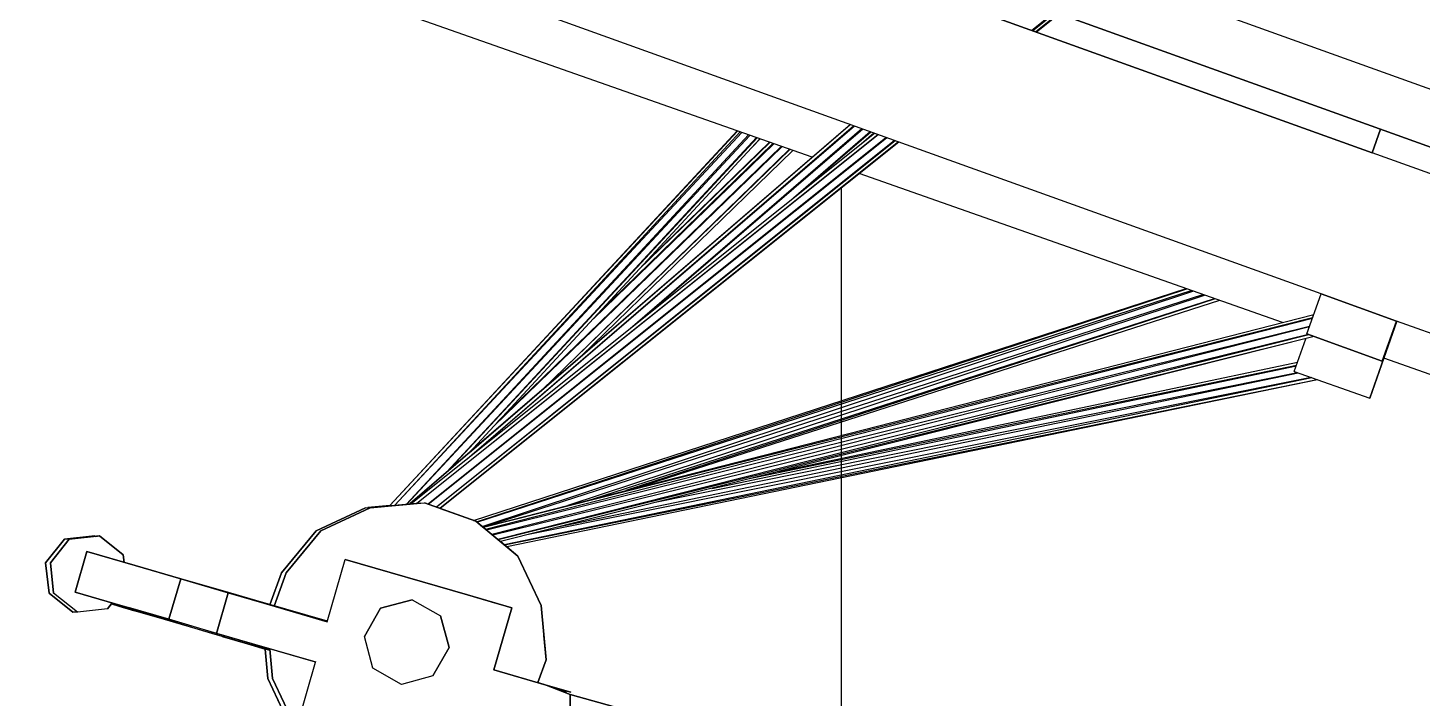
# Model space of a CAD drawing. Extents: x -43 to 90, y 6 to 81.
# Drawn here: x -26.771 to -25.378, y 67.588 to 68.258 of the extents above; entities that cross this region are included whole.
import ezdxf

# ---------------------------------------------------------------- set-up
doc = ezdxf.new("R2010")
doc.units = 0
doc.header["$LTSCALE"] = 0.1
doc.header["$MEASUREMENT"] = 0
doc.layers.add('cobertura nova', color=4, linetype='CONTINUOUS')
doc.layers.add('visto', color=9, linetype='CONTINUOUS')

msp = doc.modelspace()

# ---------------------------------------------------------------- linework, layer by layer
at = {"layer": 'cobertura nova'}
for p, q in [((-27.8849, 69.1014), (-20.2837, 66.3667)), ((-27.9034, 69.05), (-20.3022, 66.3154)), ((-20.3021, 66.3154), (-27.9034, 69.05)), ((-25.4283, 68.133), (-27.8366, 68.9995)), ((-27.8366, 68.9994), (-25.4283, 68.133)), ((-25.4791, 67.9919), (-27.8874, 68.8583)), ((-25.9877, 68.1286), (-27.9064, 68.8033)), ((-25.7453, 68.2736), (-25.7681, 68.2553)), ((-25.7442, 68.2732), (-25.7671, 68.2549)), ((-25.7411, 68.2721), (-25.764, 68.2538)), ((-25.7406, 68.2719), (-25.7635, 68.2536)), ((-26.4096, 67.7804), (-26.0627, 68.155)), ((-26.0621, 68.1547), (-26.4095, 67.7804)), ((-26.3892, 67.7824), (-25.9498, 68.1612)), ((-25.9494, 68.1611), (-26.3891, 67.7824)), ((-26.3326, 67.8269), (-25.9463, 68.16)), ((-25.9453, 68.1596), (-26.3276, 67.8309)), ((-25.9379, 68.1569), (-26.1696, 67.9572)), ((-25.9369, 68.1565), (-26.158, 67.9664)), ((-25.4283, 68.133), (-25.4199, 68.1565)), ((-25.4199, 68.1565), (-25.4283, 68.133)), ((-26.4047, 67.7809), (-26.0594, 68.1538)), ((-26.0579, 68.1533), (-26.4044, 67.7809)), ((-26.0513, 68.1509), (-26.3929, 67.782)), ((-26.0498, 68.1504), (-26.3926, 67.782)), ((-26.3882, 67.7825), (-25.9253, 68.1524)), ((-26.3825, 67.783), (-25.9221, 68.1512)), ((-26.3824, 67.783), (-25.9217, 68.1511)), ((-26.3714, 67.7821), (-25.9141, 68.1483)), ((-26.3713, 67.782), (-25.9132, 68.148)), ((-25.9055, 68.1453), (-26.3629, 67.779)), ((-25.9047, 68.145), (-26.3628, 67.7789)), ((-25.9015, 68.1438), (-26.3593, 67.7777)), ((-25.9011, 68.1437), (-26.3593, 67.7776)), ((-26.3525, 67.814), (-26.0432, 68.1481)), ((-26.0426, 68.1479), (-26.3515, 67.8148)), ((-26.0399, 68.1469), (-26.3304, 67.8331)), ((-26.0259, 68.142), (-26.2062, 67.9672)), ((-26.1998, 67.9741), (-26.0268, 68.1423)), ((-26.0299, 68.1434), (-26.1609, 68.0162)), ((-26.1577, 68.0196), (-26.0303, 68.1435)), ((-26.0395, 68.1468), (-26.0475, 68.1387)), ((-25.9295, 68.1539), (-26.0064, 68.0876)), ((-25.929, 68.1537), (-25.9991, 68.0934)), ((-25.926, 68.1526), (-25.9388, 68.1416)), ((-26.3304, 67.8331), (-25.9877, 68.1286)), ((-26.0177, 68.1391), (-26.3053, 67.8602)), ((-26.0186, 68.1394), (-26.3015, 67.8643)), ((-26.2591, 67.8945), (-26.0103, 68.1365)), ((-26.0099, 68.1364), (-26.2572, 67.8962)), ((-26.0068, 68.1353), (-26.2179, 67.93)), ((-25.353, 68.1059), (-25.4283, 68.133)), ((-25.4283, 68.133), (-25.4283, 68.133)), ((-25.5178, 67.9633), (-25.9407, 68.1121)), ((-26.3261, 67.7656), (-25.614, 67.9972)), ((-26.3229, 67.7641), (-25.6132, 67.9969)), ((-26.3225, 67.7638), (-25.6091, 67.9955)), ((-26.3173, 67.7595), (-25.6073, 67.9948)), ((-26.3132, 67.7598), (-25.5974, 67.9913)), ((-26.2315, 67.7807), (-25.5956, 67.9907)), ((-26.206, 67.7872), (-25.5857, 67.9872)), ((-25.4934, 67.952), (-25.4791, 67.9919)), ((-25.4791, 67.9919), (-25.4791, 67.9919)), ((-25.4038, 67.9648), (-25.4791, 67.9919)), ((-25.4038, 67.9648), (-25.4791, 67.9919)), ((-25.4791, 67.9919), (-25.4791, 67.9919)), ((-25.4791, 67.9919), (-25.4791, 67.9919)), ((-25.4791, 67.9919), (-25.4791, 67.9919)), ((-25.4791, 67.9919), (-25.4791, 67.9919)), ((-25.4791, 67.9919), (-25.4038, 67.9648)), ((-25.4787, 67.9918), (-25.4787, 67.9917)), ((-25.4787, 67.9918), (-25.4787, 67.9917)), ((-25.5849, 67.9869), (-26.1739, 67.7955)), ((-25.5808, 67.9855), (-26.1606, 67.7989)), ((-26.3165, 67.7588), (-25.4865, 67.9714)), ((-25.4877, 67.9679), (-26.3161, 67.7585)), ((-26.314, 67.7567), (-25.4878, 67.9678)), ((-25.4908, 67.9594), (-26.3129, 67.7559)), ((-25.4182, 67.9249), (-25.4038, 67.9648)), ((-25.4038, 67.9648), (-25.4182, 67.9249)), ((-25.4035, 67.9646), (-25.4164, 67.9277)), ((-25.4038, 67.9648), (-25.4144, 67.9355)), ((-22.9202, 67.0713), (-25.4038, 67.9648)), ((-25.4909, 67.9592), (-26.3078, 67.7516)), ((-25.4917, 67.9514), (-26.3068, 67.7508)), ((-25.4913, 67.9512), (-26.3016, 67.7465)), ((-25.4862, 67.9494), (-26.3012, 67.7462)), ((-25.486, 67.9493), (-26.2991, 67.7444)), ((-25.506, 67.9143), (-25.4944, 67.9472)), ((-25.4182, 67.9249), (-25.4934, 67.952)), ((-25.4934, 67.952), (-25.4182, 67.9249)), ((-26.088, 67.7976), (-25.5039, 67.9202)), ((-25.5038, 67.9203), (-26.052, 67.8067)), ((-26.021, 67.8145), (-25.5027, 67.9236)), ((-25.4305, 67.8877), (-25.4164, 67.9277)), ((-25.4164, 67.9277), (-25.4305, 67.8877)), ((-25.4305, 67.8877), (-25.4164, 67.9277)), ((-25.4164, 67.9277), (-25.4171, 67.9279)), ((-25.4171, 67.9279), (-25.4164, 67.9277)), ((-25.4164, 67.9277), (-25.4171, 67.9279)), ((-25.4171, 67.9279), (-25.4164, 67.9277)), ((-25.4171, 67.9279), (-25.4164, 67.9277)), ((-22.9265, 67.0521), (-25.4164, 67.9277)), ((-25.4885, 67.9081), (-26.2954, 67.7413)), ((-25.4831, 67.9062), (-26.2949, 67.741)), ((-25.4829, 67.9061), (-26.2928, 67.7392)), ((-25.489, 67.9083), (-26.2726, 67.7511)), ((-25.5021, 67.9129), (-26.2416, 67.7589)), ((-25.5027, 67.9131), (-26.1444, 67.7834)), ((-25.506, 67.9143), (-25.4305, 67.8877)), ((-25.4305, 67.8877), (-25.4305, 67.8877)), ((-25.4305, 67.8877), (-25.4305, 67.8877)), ((-25.4305, 67.8877), (-25.4305, 67.8877)), ((-26.4337, 67.7781), (-26.3794, 67.7833)), ((-26.4096, 67.7804), (-26.4314, 67.7784)), ((-26.4291, 67.7781), (-26.3748, 67.7833)), ((-26.3794, 67.7833), (-26.3785, 67.7829)), ((-26.3748, 67.7833), (-26.3236, 67.7647)), ((-26.3748, 67.7833), (-26.3236, 67.7647)), ((-26.3236, 67.7647), (-26.3748, 67.7833)), ((-26.3748, 67.7833), (-26.3748, 67.7833)), ((-26.3748, 67.7833), (-26.3748, 67.7833)), ((-26.3748, 67.7833), (-26.3748, 67.7833)), ((-26.3748, 67.7833), (-26.3236, 67.7647)), ((-26.4831, 67.7551), (-26.4337, 67.7781)), ((-26.4337, 67.7781), (-26.4831, 67.7551)), ((-26.4337, 67.7781), (-26.4831, 67.7551)), ((-26.4831, 67.7551), (-26.4337, 67.7781)), ((-26.4337, 67.7781), (-26.4831, 67.7551)), ((-26.4785, 67.7551), (-26.4291, 67.7781)), ((-26.4291, 67.7781), (-26.4785, 67.7551)), ((-26.4337, 67.7781), (-26.4337, 67.7781)), ((-26.4337, 67.7781), (-26.4337, 67.7781)), ((-26.4337, 67.7781), (-26.4337, 67.7781)), ((-26.4337, 67.7781), (-26.4337, 67.7781)), ((-26.3236, 67.7647), (-26.3593, 67.7776)), ((-26.3593, 67.7776), (-26.3236, 67.7647)), ((-26.2816, 67.7299), (-26.3236, 67.7647)), ((-26.3236, 67.7647), (-26.2816, 67.7299)), ((-26.3236, 67.7647), (-26.3165, 67.7588)), ((-26.3165, 67.7588), (-26.3236, 67.7647)), ((-26.3165, 67.7588), (-26.3236, 67.7647)), ((-26.3236, 67.7647), (-26.3236, 67.7647)), ((-26.3165, 67.7588), (-26.3236, 67.7647)), ((-26.3236, 67.7647), (-26.3236, 67.7647)), ((-26.5178, 67.7131), (-26.4831, 67.7551)), ((-26.4831, 67.7551), (-26.5178, 67.7131)), ((-26.4831, 67.7551), (-26.5178, 67.7131)), ((-26.4831, 67.7551), (-26.5178, 67.7131)), ((-26.5132, 67.7131), (-26.4785, 67.7551)), ((-26.4785, 67.7551), (-26.5132, 67.7131)), ((-26.7344, 67.7468), (-26.7534, 67.7231)), ((-26.7534, 67.7231), (-26.7344, 67.7468)), ((-26.7534, 67.7231), (-26.7344, 67.7468)), ((-26.7298, 67.7468), (-26.7487, 67.7231)), ((-26.7487, 67.7231), (-26.7298, 67.7468)), ((-26.7042, 67.7502), (-26.7344, 67.7468)), ((-26.7042, 67.7502), (-26.7344, 67.7468)), ((-26.7042, 67.7502), (-26.7344, 67.7468)), ((-26.7344, 67.7468), (-26.7042, 67.7502)), ((-26.7344, 67.7468), (-26.7042, 67.7502)), ((-26.6996, 67.7502), (-26.7298, 67.7468)), ((-26.7298, 67.7468), (-26.6996, 67.7502)), ((-26.7036, 67.7497), (-26.7042, 67.7502)), ((-26.7042, 67.7502), (-26.7036, 67.7497)), ((-26.7042, 67.7502), (-26.7036, 67.7497)), ((-26.7042, 67.7502), (-26.7036, 67.7497)), ((-26.7036, 67.7497), (-26.6996, 67.7502)), ((-26.6758, 67.7312), (-26.6996, 67.7502)), ((-26.6758, 67.7312), (-26.6996, 67.7502)), ((-26.6996, 67.7502), (-26.6758, 67.7312)), ((-26.6996, 67.7502), (-26.6996, 67.7502)), ((-26.6758, 67.7312), (-26.6996, 67.7502)), ((-26.6996, 67.7502), (-26.6996, 67.7502)), ((-26.6996, 67.7502), (-26.6758, 67.7312)), ((-26.6996, 67.7502), (-26.6758, 67.7312)), ((-26.6877, 67.7407), (-26.6758, 67.7312)), ((-26.2991, 67.7444), (-26.2816, 67.7299)), ((-26.2816, 67.7299), (-26.2991, 67.7444)), ((-26.2816, 67.7299), (-26.2991, 67.7444)), ((-26.2816, 67.7299), (-26.2928, 67.7392)), ((-26.7486, 67.729), (-26.7534, 67.7231)), ((-26.7534, 67.7231), (-26.7486, 67.729)), ((-26.7534, 67.7231), (-26.75, 67.6929)), ((-26.75, 67.6929), (-26.7534, 67.7231)), ((-26.75, 67.6929), (-26.7534, 67.7231)), ((-26.7487, 67.7231), (-26.7454, 67.6929)), ((-26.7454, 67.6929), (-26.7487, 67.7231)), ((-26.7122, 67.7345), (-26.724, 67.6939)), ((-26.724, 67.6939), (-26.7122, 67.7345)), ((-26.664, 67.7205), (-26.7122, 67.7345)), ((-26.7122, 67.7345), (-26.664, 67.7205)), ((-26.675, 67.7237), (-26.6758, 67.7312)), ((-26.6758, 67.7312), (-26.675, 67.7237)), ((-26.675, 67.7237), (-26.6758, 67.7312)), ((-26.6758, 67.7312), (-26.675, 67.7237)), ((-26.675, 67.7237), (-26.6758, 67.7312)), ((-26.6758, 67.7312), (-26.6758, 67.7312)), ((-26.472, 67.6644), (-26.454, 67.7265)), ((-26.332, 67.6911), (-26.454, 67.7265)), ((-26.454, 67.7265), (-26.454, 67.7265)), ((-26.332, 67.6911), (-26.454, 67.7265)), ((-26.454, 67.7265), (-26.332, 67.6911)), ((-26.454, 67.7265), (-26.332, 67.6911)), ((-26.2585, 67.6806), (-26.2816, 67.7299)), ((-26.2816, 67.7299), (-26.2585, 67.6806)), ((-26.2816, 67.7299), (-26.2585, 67.6806)), ((-26.2816, 67.7299), (-26.2585, 67.6806)), ((-26.2816, 67.7299), (-26.2816, 67.7299)), ((-26.2585, 67.6806), (-26.2816, 67.7299)), ((-26.2816, 67.7299), (-26.2816, 67.7299)), ((-26.6185, 67.7073), (-26.664, 67.7205)), ((-26.664, 67.7205), (-26.6185, 67.7074)), ((-26.5294, 67.6811), (-26.5178, 67.7131)), ((-26.5178, 67.7131), (-26.5294, 67.6811)), ((-26.5294, 67.6811), (-26.5178, 67.7131)), ((-26.5294, 67.6811), (-26.5178, 67.7131)), ((-26.5178, 67.7131), (-26.5294, 67.6811)), ((-26.5252, 67.6799), (-26.5132, 67.7131)), ((-26.5132, 67.7131), (-26.5252, 67.6799)), ((-26.5178, 67.7131), (-26.5178, 67.7131)), ((-26.5178, 67.7131), (-26.5178, 67.7131)), ((-26.5178, 67.7131), (-26.5178, 67.7131)), ((-26.5178, 67.7131), (-26.5178, 67.7131)), ((-26.6303, 67.6668), (-26.6185, 67.7073)), ((-26.6185, 67.7074), (-26.6303, 67.6668)), ((-26.6185, 67.7073), (-26.571, 67.6931)), ((-26.571, 67.6931), (-26.6185, 67.7073)), ((-26.5708, 67.6935), (-26.6185, 67.7073)), ((-26.6184, 67.7073), (-26.5708, 67.6935)), ((-26.6184, 67.7073), (-26.5708, 67.6935)), ((-26.5708, 67.6935), (-26.6184, 67.7073)), ((-26.6184, 67.7073), (-26.5708, 67.6935)), ((-26.5708, 67.6935), (-26.6184, 67.7073)), ((-26.6184, 67.7073), (-26.5708, 67.6935)), ((-26.5708, 67.6935), (-26.6184, 67.7073)), ((-26.6184, 67.7073), (-26.5708, 67.6935)), ((-26.5708, 67.6935), (-26.6184, 67.7073)), ((-26.6184, 67.7073), (-26.5708, 67.6935)), ((-26.5708, 67.6935), (-26.6184, 67.7073)), ((-26.6184, 67.7073), (-26.5708, 67.6935)), ((-26.5708, 67.6935), (-26.6184, 67.7073)), ((-26.6183, 67.7073), (-26.5708, 67.6935)), ((-26.5708, 67.6935), (-26.6183, 67.7073)), ((-26.7263, 67.6739), (-26.75, 67.6929)), ((-26.7263, 67.6739), (-26.75, 67.6929)), ((-26.75, 67.6929), (-26.75, 67.6929)), ((-26.75, 67.6929), (-26.75, 67.6929)), ((-26.75, 67.6929), (-26.7263, 67.6739)), ((-26.7217, 67.6739), (-26.7454, 67.6929)), ((-26.7217, 67.6739), (-26.7454, 67.6929)), ((-26.7263, 67.6739), (-26.7425, 67.6869)), ((-26.724, 67.6939), (-26.6758, 67.68)), ((-26.6758, 67.68), (-26.724, 67.6939)), ((-26.6915, 67.6773), (-26.6868, 67.6831)), ((-26.6868, 67.6831), (-26.6915, 67.6773)), ((-26.6915, 67.6773), (-26.6876, 67.6821)), ((-26.6876, 67.6821), (-26.6915, 67.6773)), ((-26.6804, 67.68), (-26.6876, 67.6821)), ((-26.6876, 67.6821), (-26.6804, 67.68)), ((-26.6876, 67.6821), (-26.6804, 67.68)), ((-26.6804, 67.68), (-26.6876, 67.6821)), ((-26.6804, 67.68), (-26.6876, 67.6821)), ((-26.6876, 67.6821), (-26.6804, 67.68)), ((-26.6804, 67.68), (-26.6876, 67.6821)), ((-26.6876, 67.6821), (-26.6804, 67.68)), ((-26.6804, 67.68), (-26.6876, 67.6821)), ((-26.6876, 67.6821), (-26.6804, 67.68)), ((-26.5827, 67.6526), (-26.571, 67.6931)), ((-26.571, 67.6931), (-26.5827, 67.6526)), ((-26.571, 67.6931), (-26.5355, 67.6828)), ((-26.5355, 67.6828), (-26.571, 67.6931)), ((-26.571, 67.6931), (-26.571, 67.6931)), ((-26.571, 67.6931), (-26.571, 67.6931)), ((-26.571, 67.6931), (-26.571, 67.6931)), ((-26.5355, 67.6828), (-26.571, 67.6931)), ((-26.571, 67.6931), (-26.571, 67.6931)), ((-26.571, 67.6931), (-26.571, 67.6931)), ((-26.571, 67.6931), (-26.571, 67.6931)), ((-26.571, 67.6931), (-26.571, 67.6931)), ((-26.5708, 67.6935), (-26.5353, 67.6832)), ((-26.5353, 67.6832), (-26.5708, 67.6935)), ((-26.5708, 67.6935), (-26.5708, 67.6935)), ((-26.5708, 67.6935), (-26.5353, 67.6832)), ((-26.5353, 67.6832), (-26.5708, 67.6935)), ((-26.5708, 67.6935), (-26.5708, 67.6935)), ((-26.5708, 67.6935), (-26.5708, 67.6935)), ((-26.5708, 67.6935), (-26.5353, 67.6832)), ((-26.5353, 67.6832), (-26.5708, 67.6935)), ((-26.5708, 67.6935), (-26.5708, 67.6935)), ((-26.5708, 67.6935), (-26.5708, 67.6935)), ((-26.5708, 67.6935), (-26.5353, 67.6832)), ((-26.5353, 67.6832), (-26.5708, 67.6935)), ((-26.5708, 67.6935), (-26.5708, 67.6935)), ((-26.5708, 67.6935), (-26.5353, 67.6832)), ((-26.5353, 67.6832), (-26.5708, 67.6935)), ((-26.5708, 67.6935), (-26.5708, 67.6935)), ((-26.5708, 67.6935), (-26.5353, 67.6832)), ((-26.5353, 67.6832), (-26.5708, 67.6935)), ((-26.5708, 67.6935), (-26.5708, 67.6935)), ((-26.5708, 67.6935), (-26.5708, 67.6935)), ((-26.5708, 67.6935), (-26.5353, 67.6832)), ((-26.5353, 67.6832), (-26.5708, 67.6935)), ((-26.5708, 67.6935), (-26.5708, 67.6935)), ((-26.5708, 67.6935), (-26.5708, 67.6935)), ((-26.5708, 67.6935), (-26.5708, 67.6935)), ((-26.5708, 67.6935), (-26.5353, 67.6832)), ((-26.5353, 67.6832), (-26.5708, 67.6935)), ((-26.472, 67.6644), (-26.5355, 67.6828)), ((-26.5355, 67.6828), (-26.472, 67.6644)), ((-26.5355, 67.6828), (-26.5355, 67.6828)), ((-26.5355, 67.6828), (-26.5252, 67.6799)), ((-26.5355, 67.6828), (-26.5355, 67.6828)), ((-26.5355, 67.6828), (-26.5355, 67.6828)), ((-26.5355, 67.6828), (-26.5355, 67.6828)), ((-26.5355, 67.6828), (-26.5294, 67.6811)), ((-26.5355, 67.6828), (-26.5355, 67.6828)), ((-26.5355, 67.6828), (-26.5355, 67.6828)), ((-26.5353, 67.6832), (-26.5251, 67.6803)), ((-26.5251, 67.6803), (-26.5353, 67.6832)), ((-26.5353, 67.6832), (-26.5353, 67.6832)), ((-26.5353, 67.6832), (-26.5353, 67.6832)), ((-26.5353, 67.6832), (-26.4719, 67.6648)), ((-26.4719, 67.6648), (-26.5353, 67.6832)), ((-26.5353, 67.6832), (-26.5293, 67.6815)), ((-26.5293, 67.6815), (-26.5353, 67.6832)), ((-26.5353, 67.6832), (-26.5353, 67.6832)), ((-26.5353, 67.6832), (-26.5353, 67.6832)), ((-26.5353, 67.6832), (-26.5293, 67.6815)), ((-26.5293, 67.6815), (-26.5353, 67.6832)), ((-26.5353, 67.6832), (-26.5293, 67.6815)), ((-26.5293, 67.6815), (-26.5353, 67.6832)), ((-26.5353, 67.6832), (-26.5353, 67.6832)), ((-26.5353, 67.6832), (-26.5353, 67.6832)), ((-26.5353, 67.6832), (-26.5293, 67.6815)), ((-26.5293, 67.6815), (-26.5353, 67.6832)), ((-26.5353, 67.6832), (-26.5293, 67.6815)), ((-26.5293, 67.6815), (-26.5353, 67.6832)), ((-26.5353, 67.6832), (-26.5353, 67.6832)), ((-26.5353, 67.6832), (-26.5353, 67.6832)), ((-26.5353, 67.6832), (-26.5293, 67.6815)), ((-26.5293, 67.6815), (-26.5353, 67.6832)), ((-26.5353, 67.6832), (-26.5293, 67.6815)), ((-26.5293, 67.6815), (-26.5353, 67.6832)), ((-26.5353, 67.6832), (-26.5353, 67.6832)), ((-26.5353, 67.6832), (-26.5353, 67.6832)), ((-26.5353, 67.6832), (-26.5293, 67.6815)), ((-26.5293, 67.6815), (-26.5353, 67.6832)), ((-26.5353, 67.6832), (-26.5293, 67.6815)), ((-26.5293, 67.6815), (-26.5353, 67.6832)), ((-26.5353, 67.6832), (-26.5353, 67.6832)), ((-26.5353, 67.6832), (-26.5353, 67.6832)), ((-26.5353, 67.6832), (-26.5293, 67.6815)), ((-26.5293, 67.6815), (-26.5353, 67.6832)), ((-26.5353, 67.6832), (-26.5293, 67.6815)), ((-26.5293, 67.6815), (-26.5353, 67.6832)), ((-26.5353, 67.6832), (-26.5353, 67.6832)), ((-26.5353, 67.6832), (-26.5353, 67.6832)), ((-26.5353, 67.6832), (-26.5293, 67.6815)), ((-26.5293, 67.6815), (-26.5353, 67.6832)), ((-26.5353, 67.6832), (-26.5293, 67.6815)), ((-26.5293, 67.6815), (-26.5353, 67.6832)), ((-26.5353, 67.6832), (-26.5353, 67.6832)), ((-26.5353, 67.6832), (-26.5353, 67.6832)), ((-26.5353, 67.6832), (-26.5293, 67.6815)), ((-26.5293, 67.6815), (-26.5353, 67.6832)), ((-26.4187, 67.6778), (-26.3872, 67.6864)), ((-26.3872, 67.6864), (-26.4187, 67.6778)), ((-26.3872, 67.6864), (-26.3588, 67.6702)), ((-26.3872, 67.6864), (-26.3872, 67.6864)), ((-26.3872, 67.6864), (-26.3872, 67.6864)), ((-26.2877, 67.6782), (-26.332, 67.6911)), ((-26.332, 67.6911), (-26.3026, 67.6826)), ((-26.2877, 67.6782), (-26.332, 67.6911)), ((-26.332, 67.6911), (-26.2877, 67.6782)), ((-26.7263, 67.6739), (-26.7222, 67.6744)), ((-26.7222, 67.6744), (-26.7263, 67.6739)), ((-26.7263, 67.6739), (-26.7263, 67.6739)), ((-26.7222, 67.6744), (-26.7217, 67.6739)), ((-26.7217, 67.6739), (-26.7222, 67.6744)), ((-26.7222, 67.6744), (-26.7217, 67.6739)), ((-26.7217, 67.6739), (-26.7222, 67.6744)), ((-26.7217, 67.6739), (-26.7222, 67.6744)), ((-26.6915, 67.6773), (-26.7217, 67.6739)), ((-26.7217, 67.6739), (-26.7217, 67.6739)), ((-26.7217, 67.6739), (-26.7217, 67.6739)), ((-26.6804, 67.68), (-26.6349, 67.6668)), ((-26.6804, 67.68), (-26.6645, 67.6753)), ((-26.6736, 67.678), (-26.6804, 67.68)), ((-26.6804, 67.68), (-26.6804, 67.68)), ((-26.6804, 67.68), (-26.6804, 67.68)), ((-26.6804, 67.68), (-26.6349, 67.6668)), ((-26.6804, 67.68), (-26.6687, 67.6766)), ((-26.6349, 67.6668), (-26.6804, 67.68)), ((-26.6758, 67.68), (-26.6303, 67.6668)), ((-26.6303, 67.6668), (-26.6758, 67.68)), ((-26.6349, 67.6668), (-26.6745, 67.6783)), ((-26.6303, 67.6668), (-26.6707, 67.6785)), ((-26.6699, 67.6783), (-26.6303, 67.6668)), ((-26.6349, 67.6668), (-26.6346, 67.668)), ((-26.6349, 67.6668), (-26.6346, 67.668)), ((-26.6346, 67.668), (-26.6349, 67.6668)), ((-26.6349, 67.6668), (-26.6349, 67.6668)), ((-26.6349, 67.6668), (-26.6349, 67.6668)), ((-26.6349, 67.6668), (-26.6349, 67.6668)), ((-26.5873, 67.6526), (-26.6349, 67.6668)), ((-26.6349, 67.6668), (-26.6349, 67.6668)), ((-26.6349, 67.6668), (-26.5872, 67.6529)), ((-26.6349, 67.6668), (-26.6349, 67.6668)), ((-26.6349, 67.6668), (-26.6349, 67.6668)), ((-26.6349, 67.6668), (-26.6349, 67.6668)), ((-26.6349, 67.6668), (-26.6349, 67.6668)), ((-26.6349, 67.6668), (-26.6349, 67.6668)), ((-26.6349, 67.6668), (-26.6349, 67.6668)), ((-26.6349, 67.6668), (-26.6348, 67.6667)), ((-26.6348, 67.6667), (-26.6349, 67.6668)), ((-26.6349, 67.6668), (-26.6349, 67.6668)), ((-26.6349, 67.6668), (-26.6349, 67.6668)), ((-26.6349, 67.6668), (-26.6349, 67.6668)), ((-26.6349, 67.6668), (-26.6349, 67.6668)), ((-26.6349, 67.6668), (-26.6349, 67.6668)), ((-26.6349, 67.6668), (-26.6349, 67.6668)), ((-26.6349, 67.6668), (-26.6349, 67.6668)), ((-26.6349, 67.6668), (-26.6349, 67.6668)), ((-26.6349, 67.6668), (-26.6349, 67.6668)), ((-26.6349, 67.6668), (-26.6349, 67.6668)), ((-26.6349, 67.6668), (-26.6349, 67.6668)), ((-26.5873, 67.6526), (-26.6349, 67.6668)), ((-26.6349, 67.6668), (-26.6349, 67.6668)), ((-26.6349, 67.6668), (-26.6349, 67.6668)), ((-26.6349, 67.6668), (-26.6349, 67.6668)), ((-26.6349, 67.6668), (-26.6348, 67.6667)), ((-26.6349, 67.6668), (-26.6349, 67.6668)), ((-26.6349, 67.6668), (-26.6349, 67.6668)), ((-26.6349, 67.6668), (-26.6349, 67.6668)), ((-26.6349, 67.6668), (-26.6349, 67.6668)), ((-26.6303, 67.6668), (-26.5826, 67.6529)), ((-26.6303, 67.6668), (-26.6303, 67.6668)), ((-26.5827, 67.6526), (-26.6303, 67.6668)), ((-26.6303, 67.6668), (-26.6303, 67.6668)), ((-26.4349, 67.6495), (-26.4187, 67.6778)), ((-26.4187, 67.6778), (-26.4349, 67.6495)), ((-26.3588, 67.6702), (-26.3502, 67.6387)), ((-26.3588, 67.6702), (-26.3588, 67.6702)), ((-26.3502, 67.6387), (-26.3588, 67.6702)), ((-26.2877, 67.6782), (-26.3056, 67.6162)), ((-26.3056, 67.6162), (-26.2877, 67.6782)), ((-26.2877, 67.6782), (-26.3056, 67.6162)), ((-26.2534, 67.6263), (-26.2585, 67.6806)), ((-26.2585, 67.6806), (-26.2534, 67.6263)), ((-26.2585, 67.6806), (-26.2534, 67.6263)), ((-26.2585, 67.6806), (-26.2534, 67.6263)), ((-26.2534, 67.6263), (-26.2585, 67.6806)), ((-26.5873, 67.6526), (-26.5965, 67.6553)), ((-26.5872, 67.6529), (-26.5873, 67.6526)), ((-26.5873, 67.6526), (-26.5872, 67.6529)), ((-26.5872, 67.6529), (-26.587, 67.6538)), ((-26.587, 67.6538), (-26.5872, 67.6529)), ((-26.5872, 67.6529), (-26.5872, 67.6529)), ((-26.5872, 67.6529), (-26.5517, 67.6427)), ((-26.5826, 67.6529), (-26.5471, 67.6427)), ((-26.5518, 67.6423), (-26.5873, 67.6526)), ((-26.5873, 67.6526), (-26.5873, 67.6526)), ((-26.5518, 67.6423), (-26.5873, 67.6526)), ((-26.5873, 67.6526), (-26.5873, 67.6526)), ((-26.5873, 67.6526), (-26.5873, 67.6526)), ((-26.5472, 67.6423), (-26.5827, 67.6526)), ((-26.577, 67.6496), (-26.5518, 67.6423)), ((-26.5293, 67.6357), (-26.5518, 67.6423)), ((-26.5341, 67.6371), (-26.5518, 67.6423)), ((-26.5518, 67.6423), (-26.5341, 67.6371)), ((-26.5517, 67.6427), (-26.5294, 67.6362)), ((-26.4837, 67.6239), (-26.5472, 67.6423)), ((-26.5471, 67.6427), (-26.4836, 67.6243)), ((-26.4264, 67.6179), (-26.4349, 67.6495)), ((-26.2534, 67.6263), (-26.2557, 67.6507)), ((-26.5313, 67.6076), (-26.5341, 67.6371)), ((-26.5341, 67.6371), (-26.5313, 67.6076)), ((-26.5313, 67.6076), (-26.5341, 67.6371)), ((-26.5313, 67.6076), (-26.5341, 67.6371)), ((-26.5267, 67.6076), (-26.5295, 67.6371)), ((-26.5295, 67.6371), (-26.5267, 67.6076)), ((-26.3502, 67.6387), (-26.3665, 67.6103)), ((-26.3665, 67.6103), (-26.3502, 67.6387)), ((-26.3502, 67.6387), (-26.3502, 67.6387)), ((-26.2617, 67.6035), (-26.2534, 67.6263)), ((-26.2534, 67.6263), (-26.2617, 67.6035)), ((-26.2534, 67.6263), (-26.2617, 67.6035)), ((-26.2534, 67.6263), (-26.2617, 67.6035)), ((-26.2534, 67.6263), (-26.2534, 67.6263)), ((-26.2534, 67.6263), (-26.2534, 67.6263)), ((-26.5005, 67.566), (-26.4837, 67.6239)), ((-26.398, 67.6017), (-26.4264, 67.6179)), ((-26.2535, 67.6011), (-26.3056, 67.6162)), ((-26.3056, 67.6162), (-26.2535, 67.6011)), ((-26.2535, 67.6011), (-26.3056, 67.6162)), ((-26.3056, 67.6162), (-26.2535, 67.6011)), ((-26.5313, 67.6076), (-26.5164, 67.5757)), ((-26.5164, 67.5757), (-26.5313, 67.6076)), ((-26.5208, 67.5852), (-26.5313, 67.6076)), ((-26.5208, 67.5852), (-26.5313, 67.6076)), ((-26.5267, 67.6076), (-26.5036, 67.5582)), ((-26.5036, 67.5582), (-26.5267, 67.6076)), ((-26.3665, 67.6103), (-26.398, 67.6017)), ((-26.398, 67.6017), (-26.398, 67.6017)), ((-26.3665, 67.6103), (-26.3665, 67.6103)), ((-26.2535, 67.6011), (-26.2617, 67.6035)), ((-26.2535, 67.6011), (-26.2617, 67.6035)), ((-26.2617, 67.6035), (-26.2535, 67.6011)), ((-26.2535, 67.6011), (-26.2617, 67.6035)), ((-26.2535, 67.6011), (-26.2617, 67.6035)), ((-26.2617, 67.6035), (-26.2535, 67.6011)), ((-26.2535, 67.6011), (-26.2617, 67.6035)), ((-26.2617, 67.6035), (-26.2535, 67.6011)), ((-26.2535, 67.6011), (-26.2535, 67.6011)), ((-26.2535, 67.6011), (-26.2535, 67.6011)), ((-26.2535, 67.6011), (-26.2535, 67.6011)), ((-26.2535, 67.6011), (-26.2288, 67.5939)), ((-26.2288, 67.5939), (-26.2535, 67.6011)), ((-26.2535, 67.6011), (-26.2535, 67.6011)), ((-26.2535, 67.6011), (-26.2535, 67.6011)), ((-26.2535, 67.6011), (-26.2295, 67.5917)), ((-26.2295, 67.5917), (-26.2535, 67.6011)), ((-26.2535, 67.6011), (-26.2535, 67.6011)), ((-26.2535, 67.6011), (-26.2288, 67.5939)), ((-26.2288, 67.5939), (-26.2535, 67.6011)), ((-26.2535, 67.6011), (-26.2288, 67.5939)), ((-26.2288, 67.5939), (-26.2535, 67.6011)), ((-26.2535, 67.6011), (-26.2288, 67.5939)), ((-26.2288, 67.5939), (-26.2535, 67.6011)), ((-26.2535, 67.6011), (-26.2288, 67.5939)), ((-26.2288, 67.5939), (-26.2535, 67.6011)), ((-26.2535, 67.6011), (-26.2288, 67.5939)), ((-26.2288, 67.5939), (-26.2535, 67.6011)), ((-26.2535, 67.6011), (-26.2288, 67.5939)), ((-26.2288, 67.5939), (-26.2535, 67.6011)), ((-26.2535, 67.6011), (-26.2288, 67.5939)), ((-26.2288, 67.5939), (-26.2535, 67.6011)), ((-26.2404, 67.596), (-26.2334, 67.5939)), ((-26.2334, 67.5939), (-26.2404, 67.596)), ((-26.2404, 67.596), (-26.2334, 67.5939)), ((-26.2334, 67.5939), (-26.2404, 67.596)), ((-26.2404, 67.596), (-26.2334, 67.5939)), ((-26.2334, 67.5939), (-26.2404, 67.596)), ((-26.2404, 67.596), (-26.2334, 67.5939)), ((-26.2334, 67.5939), (-26.2404, 67.596)), ((-26.2404, 67.596), (-26.2334, 67.5939)), ((-26.2334, 67.5939), (-26.2404, 67.596)), ((-26.2404, 67.596), (-26.2334, 67.5939)), ((-26.2334, 67.5939), (-26.2404, 67.596)), ((-26.2404, 67.596), (-26.2334, 67.5939)), ((-26.2334, 67.5939), (-26.2404, 67.596)), ((-26.2334, 67.5939), (-26.2334, 67.5939)), ((-26.2334, 67.5939), (-26.2334, 67.5939)), ((-26.2334, 67.5939), (-26.2334, 67.5939)), ((-26.2334, 67.5939), (-26.2334, 67.5939)), ((-26.2334, 67.5939), (-26.2334, 67.5939)), ((-26.2334, 67.5939), (-26.2334, 67.5939)), ((-26.2334, 67.5939), (-26.2334, 67.5939)), ((-26.2334, 67.5939), (-26.2334, 67.5939)), ((-26.2334, 67.5939), (-26.2334, 67.5939)), ((-26.2334, 67.5939), (-26.2334, 67.5939)), ((-26.2334, 67.5939), (-26.2334, 67.5939)), ((-26.2334, 67.5939), (-26.2334, 67.5939)), ((-26.2334, 67.5939), (-26.2334, 67.5939)), ((-26.2334, 67.5939), (-26.2334, 67.5939)), ((-26.2334, 67.5939), (-26.2334, 67.5939)), ((-26.2334, 67.5939), (-26.2334, 67.5939)), ((-26.2334, 67.5939), (-26.2334, 67.5939)), ((-26.2295, 67.5917), (-26.2295, 67.5494)), ((-22.1445, 66.4578), (-26.2295, 67.5917)), ((-26.2295, 67.5917), (-22.817, 66.6444)), ((-26.2295, 67.5917), (-26.2295, 67.5917)), ((-22.817, 66.6444), (-26.2295, 67.5917)), ((-26.2295, 67.5917), (-22.817, 66.6444)), ((-22.817, 66.6444), (-26.2295, 67.5917)), ((-26.2295, 67.5917), (-26.2295, 67.5917)), ((-26.2295, 67.5917), (-22.817, 66.6444)), ((-24.4197, 67.0893), (-26.2295, 67.5917)), ((-22.817, 66.6444), (-26.2295, 67.5917)), ((-26.2295, 67.5917), (-22.817, 66.6444)), ((-22.817, 66.6444), (-26.2295, 67.5917)), ((-26.2295, 67.5917), (-22.817, 66.6444)), ((-26.2295, 67.5917), (-26.2295, 67.5494)), ((-26.2295, 67.5494), (-26.2295, 67.5917)), ((-26.2295, 67.5494), (-26.2295, 67.5917)), ((-26.2295, 67.5917), (-22.1445, 66.4578)), ((-26.2295, 67.5917), (-26.2295, 67.5917)), ((-26.2295, 67.5917), (-26.2295, 67.5917)), ((-26.2288, 67.5939), (-26.2288, 67.5939)), ((-26.2288, 67.5939), (-26.2288, 67.5939)), ((-26.2288, 67.5939), (-26.2288, 67.5939)), ((-26.2288, 67.5939), (-26.2288, 67.5939)), ((-26.2288, 67.5939), (-26.2288, 67.5939)), ((-26.2288, 67.5939), (-26.2288, 67.5939)), ((-26.2288, 67.5939), (-26.2288, 67.5939)), ((-26.2288, 67.5939), (-26.2288, 67.5939)), ((-26.2288, 67.5939), (-26.2288, 67.5939)), ((-26.2288, 67.5939), (-26.2288, 67.5939)), ((-26.2288, 67.5939), (-26.2288, 67.5939)), ((-26.2288, 67.5939), (-26.2288, 67.5939)), ((-26.2288, 67.5939), (-26.2288, 67.5939)), ((-26.2288, 67.5939), (-26.2288, 67.5939)), ((-26.2288, 67.5939), (-26.2288, 67.5939)), ((-26.2288, 67.5939), (-26.2288, 67.5939)), ((-26.2288, 67.5939), (-26.2288, 67.5939)), ((-26.2288, 67.5939), (-26.2288, 67.5939)), ((-26.2288, 67.5939), (-26.2288, 67.5939)), ((-26.2288, 67.5939), (-26.2288, 67.5939))]:
    msp.add_line(p, q, dxfattribs=at)
at = {"layer": 'visto'}
msp.add_lwpolyline([(-25.9587, 68.098), (-25.9587, 67.5739), (-24.4104, 67.5739)], dxfattribs=at)

doc.saveas('drawing.dxf')
